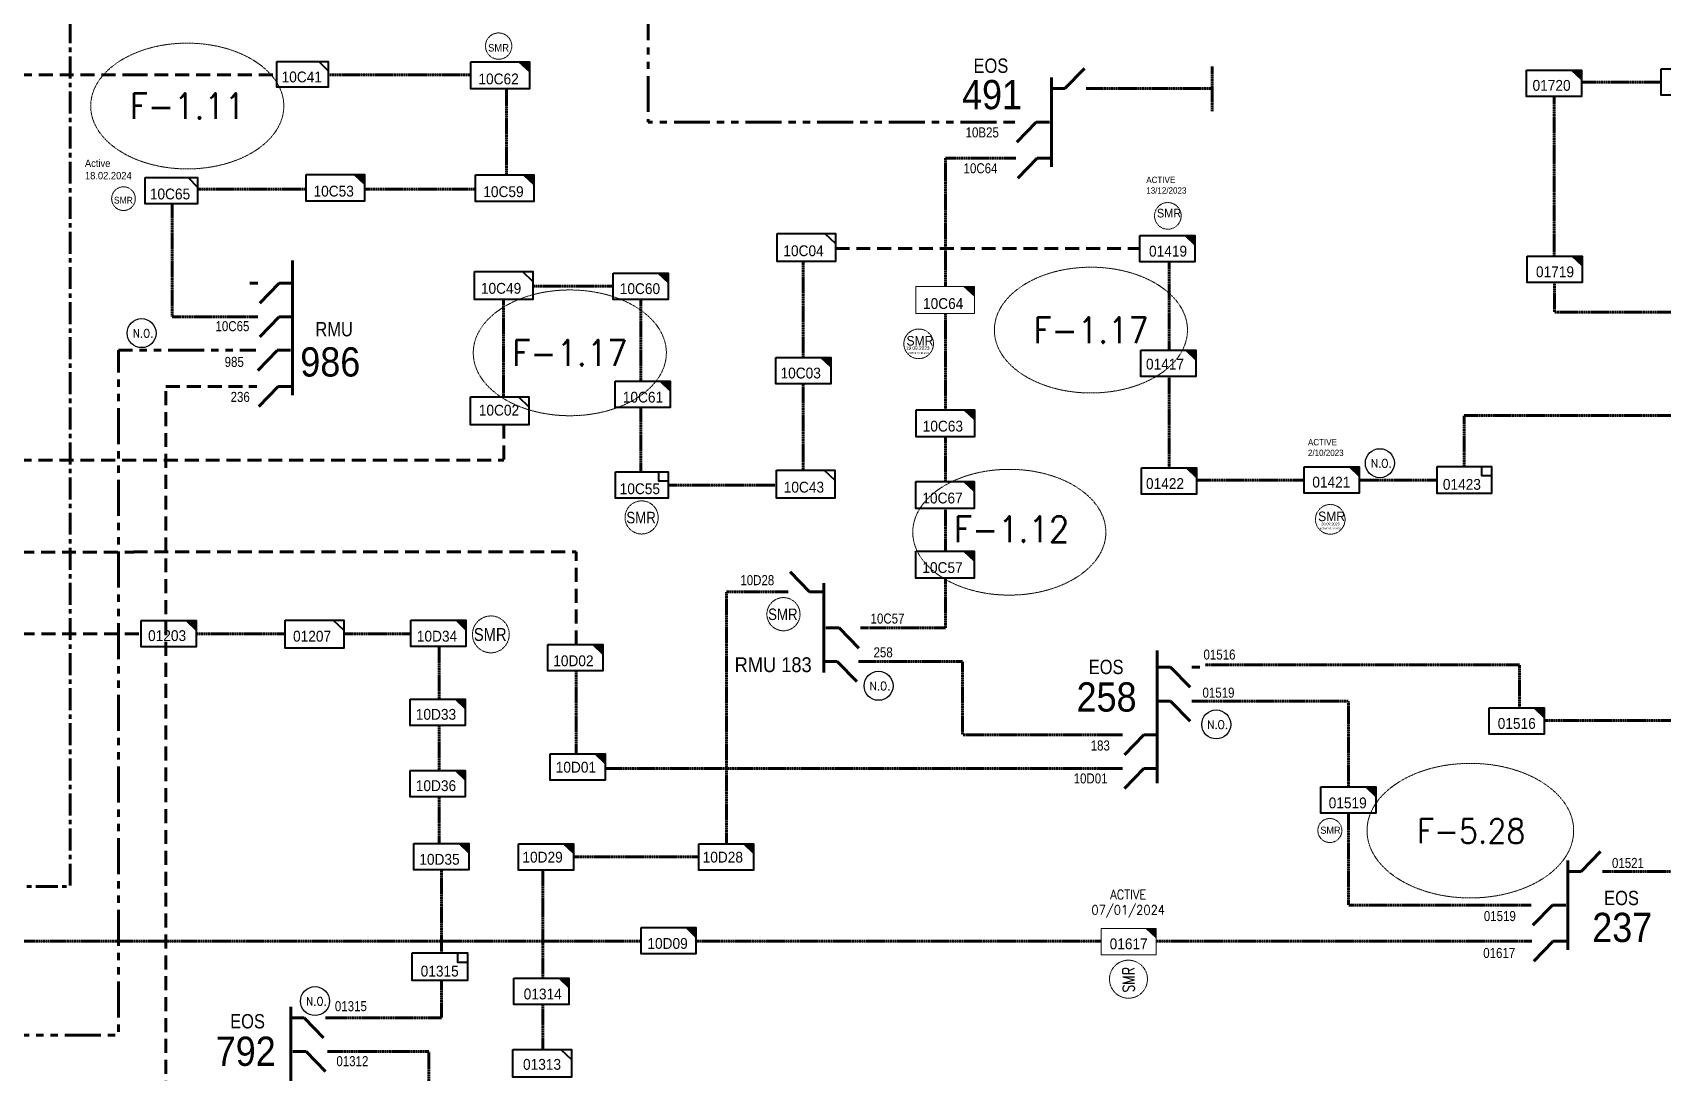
# Model space of a CAD drawing. Header units: metres. Extents: x 65984 to 144644, y -19036 to 23726.
# Drawn here: x 119464 to 120021, y 20476 to 20832 of the extents above; entities that cross this region are included whole.
import ezdxf
from ezdxf.enums import TextEntityAlignment as Align

# ---------------------------------------------------------------- set-up
doc = ezdxf.new("R2010")
doc.units = ezdxf.units.M
doc.header["$MEASUREMENT"] = 0
for name, pattern in [('( Center )', [2, 1.25, -0.25, 0.25, -0.25]), ('( Phantom )', [2.5, 1.25, -0.25, 0.25, -0.25, 0.25, -0.25]), ('DGN Style 3', [0.013877, 0, -0.013877]), ('HIDDEN2', [2381.25, 1587.5, -793.75])]:
    doc.linetypes.add(name, pattern=pattern)
doc.layers.get('0').update_dxf_attribs({"color": 95, "lineweight": 40})
for name, color, linetype, lineweight in [('d_eos', 111, 'Continuous', 40), ('d_eos no', 121, 'Continuous', 40), ('d_switch', 95, 'Continuous', 40), ('d_tf no', 6, 'Continuous', 40), ('d_ug cable', 95, 'Continuous', 40), ('d_ug main line', 95, 'Continuous', 40), ('FDR  1  05', 172, 'Continuous', 40), ('FDR  1  16', 234, 'Continuous', 40), ('FDR  4  02', 126, 'Continuous', 40), ('fedr no', 95, 'Continuous', 40), ('Level 37', 7, 'Continuous', 0), ('SW N O', 114, 'Continuous', 30)]:
    doc.layers.add(name, color=color, linetype=linetype, lineweight=lineweight)
doc.styles.add('NASKHF', font='naskhf.shx', dxfattribs={"height": 8})
doc.styles.add('Style-Arial', font='arial.ttf')
doc.styles.add('Style-ENGINEERING', font='ENGINEERING.shx')
doc.styles.add('Style-msdefault', font='msdefault.shx')
doc.styles.add('Style-STANDARD', font='STANDARD.shx')

# ---------------------------------------------------------------- blocks, each defined once
blk = doc.blocks.new('TF3')
at = {"color": 0, "linetype": 'ByBlock', "lineweight": -2}
for p, q in [((11.3, 9), (18.3, 9)), ((18.3, 9), (18.3, 2))]:
    blk.add_line(p, q, dxfattribs=at)
at = {"color": 0, "linetype": 'ByBlock', "lineweight": -2, "flags": 128}
blk.add_lwpolyline([(18.3, 2), (11.3, 2), (11.3, 9)], dxfattribs=at)
at = {"color": 0, "linetype": 'ByBlock', "lineweight": -2}
blk.add_3dface([(-21.7, 9), (18.3, 9), (18.3, -11), (-21.7, -11)], dxfattribs=at)
blk = doc.blocks.new('TF_8')
at = {"color": 0, "linetype": 'ByBlock', "lineweight": -2}
blk.add_line((6.3, 4.95), (9.9, 1.35), dxfattribs=at)
blk.add_3dface([(-10.1, 4.95), (9.9, 4.95), (9.9, -5.05), (-10.1, -5.05)], dxfattribs=at)
blk = doc.blocks.new('exist.us-1000kva')
at = {"color": 0, "linetype": 'ByBlock', "lineweight": -2, "flags": 128}
blk.add_lwpolyline([(40, 12.9), (32.8, 20), (40, 20)], close=True, dxfattribs=at)
at = {"color": 0, "linetype": 'ByBlock', "lineweight": -2, "extrusion": (0, 0, -1)}
blk.add_solid([(-40, 12.9), (-32.8, 20), (-40, 20)], dxfattribs=at)
at = {"color": 0, "linetype": 'ByBlock', "lineweight": -2, "xscale": 2, "yscale": 2}
blk.add_blockref('TF_8', (20.2, 10.1), dxfattribs=at)
blk = doc.blocks.new('*U892')
at = {"layer": 'SW N O', "color": 3}
blk.add_circle((0, 0), 16.8, dxfattribs=at)
at = {"layer": 'SW N O', "color": 3, "style": 'Style-STANDARD'}
blk.add_text('N.O.', height=9.6, dxfattribs=at).set_placement((1.7, -0.2), align=Align.MIDDLE_CENTER)
blk = doc.blocks.new('*U965')
at = {"layer": 'SW N O', "color": 3, "ltscale": 0.426762}
blk.add_circle((0, 0), 16.8, dxfattribs=at)
at = {"layer": 'SW N O', "color": 3, "style": 'Style-STANDARD'}
blk.add_text('N.O.', height=9.6, dxfattribs=at).set_placement((1.7, -0.2), align=Align.MIDDLE_CENTER)

msp = doc.modelspace()

# ---------------------------------------------------------------- linework, layer by layer
at = {"layer": 'd_eos', "color": 7, "linetype": 'Continuous', "lineweight": 211, "ltscale": 0.625574}
for p, q in [((119816.86, 20812.58), (119823.53, 20819.44)), ((119812.31, 20785.77), (119812.31, 20816.37)), ((119812.31, 20812.58), (119816.86, 20812.58)), ((119824.16, 20812.58), (119826.93, 20812.58)), ((119799.79, 20801.11), (119797.02, 20801.11)), ((119807.09, 20801.1), (119800.43, 20794.24)), ((119811.64, 20801.11), (119807.09, 20801.11)), ((119800.09, 20788.77), (119797.33, 20788.77)), ((119807.39, 20788.77), (119800.73, 20781.91)), ((119811.95, 20788.77), (119807.39, 20788.77)), ((119552.74, 20707.71), (119552.74, 20753.77)), ((119540.88, 20745.99), (119538.12, 20745.99)), ((119548.18, 20745.99), (119541.52, 20739.12)), ((119552.74, 20745.99), (119548.18, 20745.99)), ((119540.88, 20734.52), (119538.12, 20734.52)), ((119548.18, 20734.52), (119541.52, 20727.65)), ((119552.74, 20734.52), (119548.18, 20734.52)), ((119540.22, 20723.05), (119537.45, 20723.05)), ((119552.07, 20723.05), (119547.51, 20723.05)), ((119547.51, 20723.04), (119540.85, 20716.18)), ((119540.52, 20710.72), (119537.75, 20710.72)), ((119547.82, 20710.71), (119541.16, 20703.85)), ((119552.37, 20710.71), (119547.82, 20710.71)), ((119729.56, 20640.47), (119722.9, 20647.33)), ((119722.27, 20640.46), (119719.5, 20640.46)), ((119734.12, 20640.47), (119729.56, 20640.47)), ((119734.48, 20643.47), (119734.48, 20612.87)), ((119735.14, 20628.13), (119739.7, 20628.13)), ((119739.7, 20628.13), (119746.36, 20621.27)), ((119746.99, 20628.13), (119749.76, 20628.13)), ((119848.44, 20575.04), (119848.44, 20620.4)), ((119734.48, 20616.66), (119739.03, 20616.66)), ((119739.03, 20616.66), (119745.7, 20609.8)), ((119746.33, 20616.66), (119749.1, 20616.66)), ((119848.44, 20614.72), (119853, 20614.72)), ((119853, 20614.72), (119859.66, 20607.86)), ((119860.29, 20614.72), (119863.06, 20614.72)), ((119848.44, 20603.1), (119853, 20603.1)), ((119853, 20603.1), (119859.66, 20596.23)), ((119860.29, 20603.1), (119863.06, 20603.1)), ((119836.59, 20591.59), (119833.82, 20591.6)), ((119843.89, 20591.59), (119837.23, 20584.73)), ((119848.44, 20591.59), (119843.89, 20591.59)), ((119836.59, 20580.09), (119833.82, 20580.09)), ((119843.89, 20580.09), (119837.22, 20573.23)), ((119848.44, 20580.09), (119843.89, 20580.09)), ((119993.38, 20544.85), (120000.04, 20551.71)), ((119988.82, 20518.04), (119988.82, 20548.64)), ((119988.82, 20544.84), (119993.38, 20544.84)), ((120000.67, 20544.84), (120003.44, 20544.84)), ((119976.31, 20533.37), (119973.54, 20533.37)), ((119983.6, 20533.37), (119976.94, 20526.51)), ((119988.16, 20533.37), (119983.6, 20533.37)), ((119976.61, 20521.04), (119973.84, 20521.04)), ((119983.9, 20521.04), (119977.24, 20514.18)), ((119988.46, 20521.04), (119983.9, 20521.04)), ((119552.14, 20468.03), (119552.14, 20498.63)), ((119552.14, 20494.83), (119556.69, 20494.83)), ((119556.69, 20494.83), (119563.35, 20487.97)), ((119563.99, 20494.83), (119566.76, 20494.83)), ((119552.8, 20483.36), (119557.36, 20483.36)), ((119557.36, 20483.36), (119564.02, 20476.5)), ((119564.65, 20483.36), (119567.42, 20483.36))]:
    msp.add_line(p, q, dxfattribs=at)
at = {"layer": 'd_ug cable', "color": 17, "linetype": 'DGN Style 3', "lineweight": 100}
for p, q in [((119867.22, 20820.12), (119867.22, 20804.66)), ((119826.93, 20812.58), (119867.03, 20812.58)), ((119638.37, 20545.31), (119638.37, 20508.4)), ((119638.37, 20499.36), (119638.37, 20484.01))]:
    msp.add_line(p, q, dxfattribs=at)
at = {"layer": 'd_ug cable', "color": 55, "linetype": 'DGN Style 3', "lineweight": 140}
msp.add_line((119993.5, 20814.78), (120020.77, 20814.78), dxfattribs=at)
at = {"layer": 'd_ug cable', "color": 74, "linetype": 'HIDDEN2', "lineweight": 140, "ltscale": 0.003}
msp.add_line((119624.99, 20697.63), (119624.99, 20685.53), dxfattribs=at)
at = {"layer": 'd_ug cable', "color": 74, "linetype": 'DGN Style 3', "lineweight": 100}
msp.add_line((119898.85, 20678.64), (119861.85, 20678.64), dxfattribs=at)
at = {"layer": 'd_ug cable', "color": 214, "linetype": 'DGN Style 3', "lineweight": 100}
msp.add_line((119944.19, 20678.64), (119917.54, 20678.64), dxfattribs=at)
at = {"layer": 'd_ug cable', "color": 95, "linetype": 'DGN Style 3', "lineweight": 140}
msp.add_line((119749.1, 20616.66), (119781.88, 20616.66), dxfattribs=at)
at = {"layer": 'd_ug cable', "color": 98, "linetype": 'HIDDEN2', "lineweight": 140, "ltscale": 0.003}
for points in [[(119401.68, 20817.25), (119498.53, 20817.25)], [(119498.35, 20817.27), (119547.37, 20817.27)]]:
    msp.add_lwpolyline(points, dxfattribs=at)
at = {"layer": 'd_ug cable', "color": 98, "linetype": 'DGN Style 3', "lineweight": 100, "flags": 128}
for points in [[(119564.92, 20817.27), (119613.82, 20817.27)], [(119625.92, 20783.08), (119625.92, 20812.39)], [(119520.43, 20778.17), (119557.38, 20778.17)], [(119577.34, 20778.17), (119615.37, 20778.17)], [(119538.12, 20734.52), (119511.59, 20734.52), (119511.59, 20773.08)]]:
    msp.add_lwpolyline(points, dxfattribs=at)
at = {"layer": 'd_ug cable', "color": 55, "linetype": 'DGN Style 3', "lineweight": 140, "flags": 128}
for points in [[(119984.23, 20755.25), (119984.23, 20809.85)], [(120081.76, 20736.06), (119984.35, 20736.06), (119984.35, 20746.24)]]:
    msp.add_lwpolyline(points, dxfattribs=at)
at = {"layer": 'd_ug cable', "color": 17, "linetype": 'DGN Style 3', "lineweight": 100, "flags": 128}
for points in [[(119797.33, 20788.77), (119775.99, 20788.77), (119775.99, 20744.71)], [(119775.99, 20735.72), (119775.99, 20702.68)], [(119775.99, 20693.25), (119775.99, 20678.16)], [(119775.99, 20668.96), (119775.99, 20654.59)], [(119775.99, 20645.13), (119775.99, 20628.13), (119749.79, 20628.13)], [(119719.5, 20640.46), (119701.2, 20640.46), (119701.2, 20554.32)], [(119691.63, 20549.86), (119648.79, 20549.86)]]:
    msp.add_lwpolyline(points, dxfattribs=at)
at = {"layer": 'd_ug cable', "color": 74, "linetype": 'HIDDEN2', "lineweight": 100, "ltscale": 0.003}
msp.add_lwpolyline([(119738.42, 20757.88), (119842.58, 20757.88)], dxfattribs=at)
at = {"layer": 'd_ug cable', "color": 74, "linetype": 'DGN Style 3', "lineweight": 100, "flags": 128}
for points in [[(119727.34, 20720.72), (119727.34, 20753.46)], [(119852.56, 20753.34), (119852.56, 20723.04)], [(119624.86, 20707.13), (119624.86, 20740.51)], [(119635.26, 20744.99), (119662.47, 20744.99)], [(119671.87, 20740.09), (119671.87, 20712.54)], [(119852.56, 20714.09), (119852.56, 20682.76)], [(119727.34, 20681.74), (119727.34, 20711.65)], [(119671.87, 20703.43), (119671.87, 20681.5)], [(119681.33, 20676.96), (119718.03, 20676.96)]]:
    msp.add_lwpolyline(points, dxfattribs=at)
at = {"layer": 'd_ug cable', "color": 98, "linetype": 'HIDDEN2', "lineweight": 158, "ltscale": 0.003}
msp.add_lwpolyline([(119509.46, 19961.35), (119509.46, 20710.72), (119537.81, 20710.72)], dxfattribs=at)
at = {"layer": 'd_ug cable', "color": 214, "linetype": 'DGN Style 3', "lineweight": 100, "flags": 128}
msp.add_lwpolyline([(119953.46, 20683.36), (119953.46, 20700.76), (120081.76, 20700.76)], dxfattribs=at)
at = {"layer": 'd_ug cable', "color": 74, "linetype": 'HIDDEN2', "lineweight": 140, "ltscale": 0.003}
msp.add_lwpolyline([(119239.13, 20599.89), (119287.3, 20599.89), (119287.3, 20685.53), (119624.99, 20685.53)], dxfattribs=at)
at = {"layer": 'd_ug cable', "color": 95, "linetype": 'HIDDEN2', "lineweight": 140, "ltscale": 0.003}
for points in [[(119409.61, 20654.1), (119498.53, 20654.1)], [(119498.35, 20654.12), (119649.77, 20654.12)], [(119649.77, 20622.48), (119649.77, 20654.12)]]:
    msp.add_lwpolyline(points, dxfattribs=at)
at = {"layer": 'd_ug cable', "color": 41, "linetype": 'HIDDEN2', "lineweight": 140, "ltscale": 0.003}
msp.add_lwpolyline([(119445.43, 20626.14), (119500.99, 20626.14)], dxfattribs=at)
at = {"layer": 'd_ug cable', "color": 41, "linetype": 'DGN Style 3', "lineweight": 100, "flags": 128}
for points in [[(119519.92, 20626.14), (119550.24, 20626.14)], [(119570.24, 20626.14), (119593.23, 20626.14)], [(119602.85, 20621.75), (119602.85, 20603.87)], [(119602.85, 20594.87), (119602.85, 20579.42)], [(119602.85, 20570.42), (119602.85, 20554.37)], [(119603.65, 20516.96), (119603.65, 20545.45)], [(119566.76, 20494.83), (119603.65, 20494.83), (119603.65, 20507.48)]]:
    msp.add_lwpolyline(points, dxfattribs=at)
at = {"layer": 'd_ug cable', "color": 95, "linetype": 'DGN Style 3', "lineweight": 140, "flags": 128}
for points in [[(119649.77, 20585.06), (119649.77, 20613.42)], [(119833.82, 20580.09), (119659.61, 20580.09)]]:
    msp.add_lwpolyline(points, dxfattribs=at)
at = {"layer": 'd_ug cable', "color": 95, "linetype": 'DGN Style 3', "lineweight": 100, "flags": 128}
for points in [[(119833.82, 20591.6), (119781.88, 20591.6), (119781.88, 20616.66)], [(119864.82, 20615.55), (119972.31, 20615.55), (119972.31, 20600.78)], [(119980.8, 20596.44), (120052.87, 20596.44)]]:
    msp.add_lwpolyline(points, dxfattribs=at)
at = {"layer": 'd_ug cable', "color": 206, "linetype": 'DGN Style 3', "lineweight": 100, "flags": 128}
for points in [[(119913.91, 20603.1), (119863.06, 20603.1)], [(119913.91, 20573.68), (119913.91, 20603.1)], [(119973.64, 20533.37), (119913.91, 20533.37), (119913.91, 20564.84)], [(120003.44, 20544.84), (120131.34, 20544.84), (120131.34, 20559.48)]]:
    msp.add_lwpolyline(points, dxfattribs=at)
at = {"layer": 'd_ug cable', "color": 206, "linetype": 'DGN Style 3', "lineweight": 158, "flags": 128}
for points in [[(119671.99, 20521.04), (119449.5, 20521.04)], [(119829.25, 20521.04), (119690.74, 20521.04)], [(119973.84, 20521.04), (119848.05, 20521.04)]]:
    msp.add_lwpolyline(points, dxfattribs=at)
at = {"layer": 'd_ug cable', "color": 55, "linetype": 'DGN Style 3', "lineweight": 100, "flags": 128}
msp.add_lwpolyline([(119567.42, 20483.36), (119599.29, 20483.36), (119599.29, 20463.17)], dxfattribs=at)
at = {"layer": 'd_ug cable', "color": 2, "linetype": 'DGN Style 3', "lineweight": 13}
for centre, radius in [((119623.22, 20827.06), 4.5), ((119494.92, 20774.9), 4.05), ((119852.08, 20769.02), 4.56), ((119766.86, 20725.27), 5.07), ((119672.12, 20665.91), 5.67), ((119907.62, 20665.25), 5.07), ((119720.62, 20632.84), 5.67), ((119620.55, 20625.94), 6.3), ((119907.48, 20558.88), 4.11)]:
    msp.add_circle(centre, radius, dxfattribs=at)
at = {"layer": 'd_ug cable', "color": 1, "linetype": 'DGN Style 3', "lineweight": 13}
msp.add_circle((119838.61, 20508.04), 6.5, dxfattribs=at)
at = {"layer": 'd_ug main line', "color": 17, "linetype": '( Phantom )', "lineweight": 100, "ltscale": 9.8, "flags": 128}
msp.add_lwpolyline([(119674.4, 20890.32), (119674.4, 20801.11), (119797.02, 20801.11)], dxfattribs=at)
at = {"layer": 'd_ug main line', "color": 41, "linetype": '( Phantom )', "lineweight": 158, "ltscale": 9.8, "flags": 128}
msp.add_lwpolyline([(119425.87, 20488.89), (119493.26, 20488.89), (119493.26, 20723.05), (119537.45, 20723.05)], dxfattribs=at)
at = {"layer": 'FDR  1  16', "color": 1, "linetype": '( Center )', "lineweight": 140, "ltscale": 6, "flags": 128}
msp.add_lwpolyline([(119476.67, 21027.53), (119476.67, 20539.78), (119282.29, 20539.78), (119282.29, 20510.28), (119193.48, 20510.28)], dxfattribs=at)
at = {"layer": 'fedr no', "color": 82, "linetype": 'DGN Style 3', "lineweight": 13, "true_color": 0x1dc70e}
for centre, major_axis in [((119516.73, 20806.57), (33.02, 0)), ((119825.77, 20729.97), (33.02, 0)), ((119647.56, 20722.19), (33.02, 0)), ((119797.86, 20660.86), (33.02, 0)), ((119955.53, 20558.83), (35.33, 0))]:
    msp.add_ellipse(centre, major_axis=major_axis, ratio=0.651175, dxfattribs=at)

# ---------------------------------------------------------------- block references
at = {"layer": 'd_ug cable', "color": 2, "linetype": 'Continuous', "lineweight": 0, "xscale": 0.5, "yscale": 0.46, "zscale": 0.4267622666565712, "rotation": 359.9999999999999}
msp.add_blockref('exist.us-1000kva', (119765.92, 20735.65), dxfattribs=at)
at = {"layer": 'FDR  1  05', "color": 98, "linetype": 'Continuous', "lineweight": 40, "zscale": 0.4267622666565712, "rotation": 359.9999999999999}
for name, p, xscale, yscale in [('TF_8', (119556.23, 20817.41), 0.8782961226135293, 0.8782961226135293), ('exist.us-1000kva', (119557.36, 20774), 0.5, 0.46), ('exist.us-1000kva', (119615.29, 20773.88), 0.5, 0.46)]:
    msp.add_blockref(name, p, dxfattribs=dict(at, xscale=xscale, yscale=yscale))
at = {"layer": 'FDR  1  05', "color": 2, "linetype": 'Continuous', "lineweight": 40, "rotation": 359.9999999999999}
for name, p, xscale, yscale, zscale in [('exist.us-1000kva', (119613.75, 20812.49), 0.5, 0.46, 0.4267622666565712), ('TF_8', (119511.39, 20777.66), 0.894343657403668, 0.894343657403668, 0.4267622666565712), ('exist.us-1000kva', (119842.54, 20753.34), 0.47, 0.45, 0.4267622666565712), ('TF3', (119672.92, 20677.44), 0.45095132013953, 0.45095132013953, 0.1300771388769227), ('exist.us-1000kva', (119898.74, 20674.27), 0.47, 0.45, 0.4267622666565712), ('exist.us-1000kva', (119593.23, 20621.75), 0.47, 0.45, 0.4267622666565712), ('exist.us-1000kva', (119904.38, 20564.77), 0.47, 0.45, 0.4267622666565712)]:
    msp.add_blockref(name, p, dxfattribs=dict(at, xscale=xscale, yscale=yscale, zscale=zscale))
at = {"layer": 'FDR  1  05', "color": 55, "linetype": 'Continuous', "lineweight": 40, "xscale": 0.47, "yscale": 0.45, "zscale": 0.4267622666565712, "rotation": 359.9999999999999}
for p in [(119974.7, 20809.85), (120020.74, 20810.29), (119974.95, 20746.24)]:
    msp.add_blockref('exist.us-1000kva', p, dxfattribs=at)
at = {"layer": 'FDR  1  05', "color": 74, "linetype": 'Continuous', "lineweight": 40, "yscale": 0.95, "zscale": 0.4267622666565712}
for p in [(119728.52, 20758.26), (119625.05, 20745.26), (119623.7, 20702.43), (119728.29, 20677.35)]:
    msp.add_blockref('TF_8', p, dxfattribs=at)
at = {"layer": 'FDR  1  05', "color": 74, "linetype": 'Continuous', "lineweight": 40, "xscale": 0.47, "yscale": 0.45, "zscale": 0.4267622666565712, "rotation": 359.9999999999999}
for p in [(119662.38, 20740.45), (119842.84, 20714.09), (119718.03, 20711.65), (119663.05, 20703.45), (119843.05, 20673.85)]:
    msp.add_blockref('exist.us-1000kva', p, dxfattribs=at)
at = {"layer": 'FDR  1  05', "color": 17, "linetype": 'Continuous', "lineweight": 40, "zscale": 0.4267622666565712, "rotation": 359.9999999999999}
for p, xscale, yscale in [((119765.99, 20693.49), 0.5, 0.46), ((119765.89, 20668.96), 0.5, 0.46), ((119765.89, 20645.18), 0.5, 0.46), ((119629.99, 20545.32), 0.47, 0.45), ((119691.63, 20545.32), 0.47, 0.45), ((119628.46, 20499.4), 0.47, 0.45)]:
    msp.add_blockref('exist.us-1000kva', p, dxfattribs=dict(at, xscale=xscale, yscale=yscale))
at = {"layer": 'FDR  1  05', "color": 214, "linetype": 'Continuous', "lineweight": 40, "xscale": 0.4647432597516575, "yscale": 0.4647432597516575, "zscale": 0.1300771388769227, "rotation": 359.9999999999999}
msp.add_blockref('TF3', (119954.25, 20679.18), dxfattribs=at)
at = {"layer": 'FDR  1  05', "color": 41, "linetype": 'Continuous', "lineweight": 40, "rotation": 359.9999999999999}
for name, p, xscale, yscale, zscale in [('exist.us-1000kva', (119500.99, 20621.66), 0.47, 0.45, 0.4267622666565712), ('exist.us-1000kva', (119593, 20594.8), 0.47, 0.45, 0.4267622666565712), ('exist.us-1000kva', (119593, 20570.42), 0.47, 0.45, 0.4267622666565712), ('exist.us-1000kva', (119594.25, 20545.45), 0.47, 0.45, 0.4267622666565712), ('TF3', (119603.87, 20512.76), 0.4737165900328076, 0.4737165900328076, 0.1300771388769227)]:
    msp.add_blockref(name, p, dxfattribs=dict(at, xscale=xscale, yscale=yscale, zscale=zscale))
at = {"layer": 'FDR  1  05', "color": 41, "linetype": 'Continuous', "lineweight": 40, "yscale": 0.95, "zscale": 0.4267622666565712}
msp.add_blockref('TF_8', (119560.34, 20626.06), dxfattribs=at)
at = {"layer": 'FDR  1  05', "color": 95, "linetype": 'Continuous', "lineweight": 40, "xscale": 0.47, "yscale": 0.45, "zscale": 0.4267622666565712, "rotation": 359.9999999999999}
for p in [(119640.04, 20613.44), (119961.97, 20591.78), (119640.81, 20576.07)]:
    msp.add_blockref('exist.us-1000kva', p, dxfattribs=at)
at = {"layer": 'FDR  1  05', "color": 206, "linetype": 'Continuous', "lineweight": 40, "xscale": 0.47, "yscale": 0.45, "zscale": 0.4267622666565712, "rotation": 359.9999999999999}
msp.add_blockref('exist.us-1000kva', (119671.91, 20516.69), dxfattribs=at)
at = {"layer": 'FDR  1  05', "color": 17, "linetype": 'Continuous', "lineweight": 40, "yscale": 0.95, "zscale": 0.4267622666565712}
msp.add_blockref('TF_8', (119638.18, 20479.31), dxfattribs=at)
at = {"layer": 'FDR  4  02', "color": 131, "linetype": 'Continuous', "lineweight": 13, "xscale": 0.47, "yscale": 0.45, "zscale": 0.4267622666565712, "rotation": 359.9999999999999}
msp.add_blockref('exist.us-1000kva', (119829.25, 20516.38), dxfattribs=at)
at = {"layer": 'SW N O', "color": 3, "xscale": 0.2950694635422144, "yscale": 0.2950694635422144, "zscale": 0.2950694635422144}
for name, p in [('*U892', (119501.13, 20728.92)), ('*U965', (119924.58, 20684.46)), ('*U965', (119753.15, 20608.35)), ('*U965', (119868.62, 20595.15)), ('*U965', (119560.42, 20500.55))]:
    msp.add_blockref(name, p, dxfattribs=at)

# ---------------------------------------------------------------- texts
at = {"layer": 'd_eos no', "color": 7, "linetype": 'Continuous', "lineweight": 140, "style": 'Style-Arial', "width": 0.88}
for s, height, p in [('491', 10, (119781.7, 20815.48)), ('986', 10, (119555.39, 20724.09)), ('RMU 183', 5.074, (119703.93, 20618.1)), ('258', 10, (119820.87, 20609.54)), ('237', 10, (119997.21, 20530.75)), ('792', 10, (119526.47, 20488.41))]:
    msp.add_text(s, height=height, dxfattribs=at).set_placement(p, align=Align.TOP_LEFT)
at = {"layer": 'd_switch', "color": 17, "linetype": 'Continuous', "lineweight": 30, "style": 'Style-ENGINEERING', "width": 0.857143}
for s, p in [('10B25', (119782.91, 20799.27)), ('10C64', (119782.22, 20787.01)), ('10D28', (119705.88, 20646.19)), ('10C57', (119750.42, 20633.07))]:
    msp.add_text(s, height=3.43, dxfattribs=at).set_placement(p, align=Align.TOP_LEFT)
at = {"layer": 'd_switch', "color": 2, "linetype": 'Continuous', "lineweight": 30, "style": 'Style-ENGINEERING', "width": 0.857143}
for s, p in [('10C65', (119537.98, 20733.02)), ('236', (119538.11, 20708.84))]:
    msp.add_text(s, height=3.43, dxfattribs=at).set_placement(p, align=Align.TOP_RIGHT)
msp.add_text('985', height=3.43, dxfattribs=at).set_placement((119529.51, 20720.81), align=Align.TOP_LEFT)
at = {"layer": 'd_switch', "color": 95, "linetype": 'Continuous', "lineweight": 30, "style": 'Style-ENGINEERING', "width": 0.857143}
for s, p in [('258', (119751.43, 20621.51)), ('01516', (119864.27, 20620.75)), ('01519', (119863.93, 20607.73)), ('183', (119825.69, 20589.66)), ('10D01', (119819.86, 20578.4))]:
    msp.add_text(s, height=3.43, dxfattribs=at).set_placement(p, align=Align.TOP_LEFT)
at = {"layer": 'd_switch', "color": 206, "linetype": 'Continuous', "lineweight": 30, "style": 'Style-ENGINEERING', "width": 0.857143}
for s, p in [('01521', (120003.96, 20549.51)), ('01519', (119960.15, 20531.35)), ('01617', (119959.94, 20518.74))]:
    msp.add_text(s, height=3.43, dxfattribs=at).set_placement(p, align=Align.TOP_LEFT)
at = {"layer": 'd_switch', "color": 55, "linetype": 'Continuous', "lineweight": 30, "style": 'Style-ENGINEERING', "width": 0.857143}
for s, p in [('01315', (119567.22, 20500.54)), ('01312', (119567.73, 20481.74))]:
    msp.add_text(s, height=3.43, dxfattribs=at).set_placement(p, align=Align.TOP_LEFT)
at = {"layer": 'd_tf no', "color": 1, "linetype": 'Continuous', "lineweight": 40, "style": 'Style-msdefault', "width": 0.945946}
for height, p in [(2.549, (119619.6, 20827.76)), (2.294, (119491.67, 20775.53)), (2.953, (119848.34, 20771.43)), (3.281, (119762.7, 20727.96)), (3.281, (119903.46, 20667.93)), (2.46, (119904.23, 20560.22))]:
    msp.add_text('SMR', height=height, dxfattribs=at).set_placement(p, align=Align.TOP_LEFT)
at = {"layer": 'd_tf no', "color": 98, "linetype": 'Continuous', "lineweight": 40, "style": 'Style-msdefault', "width": 0.945946}
for s, p in [('10C41', (119548.99, 20818.36)), ('10C53', (119559.91, 20779.32)), ('10C59', (119617.97, 20779.14))]:
    msp.add_text(s, height=3.7, dxfattribs=at).set_placement(p, align=Align.TOP_LEFT)
at = {"layer": 'd_tf no', "color": 121, "linetype": 'Continuous', "lineweight": 40, "style": 'Style-msdefault', "width": 0.945946}
for s, p in [('10C62', (119616.3, 20817.69)), ('10C65', (119503.94, 20778.35)), ('01421', (119901.48, 20679.85))]:
    msp.add_text(s, height=3.7, dxfattribs=at).set_placement(p, align=Align.TOP_LEFT)
at = {"layer": 'd_tf no', "color": 55, "linetype": 'Continuous', "lineweight": 40, "style": 'Style-msdefault', "width": 0.945946}
for s, p in [('01720', (119976.8, 20815.48)), ('01719', (119977.97, 20751.75))]:
    msp.add_text(s, height=3.7, dxfattribs=at).set_placement(p, align=Align.TOP_LEFT)
at = {"layer": 'd_tf no', "color": 74, "linetype": 'Continuous', "lineweight": 40, "style": 'Style-msdefault', "width": 0.945946}
for s, p in [('10C04', (119720.59, 20758.94)), ('10C49', (119617.15, 20746.09)), ('10C60', (119664.65, 20745.99)), ('01417', (119844.6, 20720.19)), ('10C03', (119719.62, 20717.13)), ('10C61', (119665.68, 20708.89)), ('10C02', (119616.44, 20704.43)), ('01422', (119844.6, 20679.35)), ('10C43', (119720.72, 20678.11))]:
    msp.add_text(s, height=3.7, dxfattribs=at).set_placement(p, align=Align.TOP_LEFT)
at = {"layer": 'd_tf no', "color": 2, "linetype": 'Continuous', "lineweight": 40, "style": 'Style-msdefault', "width": 0.945946}
for s, p in [('01419', (119845.64, 20758.79)), ('10C55', (119664.62, 20677.57)), ('10D34', (119595.24, 20627.17)), ('01519', (119907.08, 20570.17))]:
    msp.add_text(s, height=3.7, dxfattribs=at).set_placement(p, align=Align.TOP_LEFT)
at = {"layer": 'd_tf no', "color": 17, "linetype": 'Continuous', "lineweight": 40, "style": 'Style-msdefault', "width": 0.945946}
for s, p in [('10C63', (119768.24, 20698.98)), ('10C67', (119768.12, 20674.4)), ('10C57', (119768.12, 20650.62)), ('10D29', (119631.35, 20551.62)), ('10D28', (119692.99, 20551.62)), ('01314', (119631.79, 20504.84)), ('01313', (119631.55, 20480.78))]:
    msp.add_text(s, height=3.7, dxfattribs=at).set_placement(p, align=Align.TOP_LEFT)
at = {"layer": 'd_tf no', "color": 214, "linetype": 'Continuous', "lineweight": 40, "style": 'Style-msdefault', "width": 0.945946}
msp.add_text('01423', height=3.7, dxfattribs=at).set_placement((119946.13, 20679.07), align=Align.TOP_LEFT)
at = {"layer": 'd_tf no', "color": 41, "linetype": 'Continuous', "lineweight": 40, "style": 'Style-msdefault', "width": 0.945946}
for s, p in [('01203', (119503.33, 20627.36)), ('01207', (119552.91, 20627.16)), ('10D33', (119594.89, 20600.45)), ('10D36', (119594.89, 20576.06)), ('10D35', (119596.09, 20550.88)), ('01315', (119596.55, 20512.66))]:
    msp.add_text(s, height=3.7, dxfattribs=at).set_placement(p, align=Align.TOP_LEFT)
at = {"layer": 'd_tf no', "color": 95, "linetype": 'Continuous', "lineweight": 40, "style": 'Style-msdefault', "width": 0.945946}
for s, p in [('10D02', (119641.89, 20618.75)), ('01516', (119964.89, 20597.33)), ('10D01', (119642.75, 20582.37))]:
    msp.add_text(s, height=3.7, dxfattribs=at).set_placement(p, align=Align.TOP_LEFT)
at = {"layer": 'd_tf no', "color": 206, "linetype": 'Continuous', "lineweight": 40, "style": 'Style-msdefault', "width": 0.945946}
msp.add_text('10D09', height=3.7, dxfattribs=at).set_placement((119674.09, 20522.12), align=Align.TOP_LEFT)
at = {"layer": 'd_tf no', "color": 121, "linetype": 'Continuous', "lineweight": 40, "attachment_point": 1, "style": 'NASKHF'}
for s, insert, char_height in [('\\Fmsdefault;\\H1x;\\W0.945946;Active\\P18.02.2024', (119481.74, 20788.25), 2.5249), ('\\Fmsdefault;\\H1x;\\W0.945946;ACTIVE\\P13/12/2023\\P', (119844.7, 20782.4), 2.1691), ('\\Fmsdefault;\\H1x;\\W0.945946;19.09.2023', (119762.48, 20724.4), 1.1772), ('\\Fmsdefault;\\H1x;\\W0.945946;ACTIVE\\P2/10/2023\\P', (119899.99, 20692.72), 2.1691)]:
    msp.add_mtext(s, dxfattribs=dict(at, insert=insert, char_height=char_height))
at = {"layer": 'd_tf no', "color": 7, "linetype": 'Continuous', "lineweight": 40, "true_color": 0xffffff, "char_height": 0.6029, "width": 33.5412, "attachment_point": 1, "style": 'NASKHF'}
for insert in [(119763.27, 20722.43), (119904.03, 20662.4)]:
    msp.add_mtext('\\fCalibri|b0|i0|c178178|p39;ACTIVE 02.10.2023\\P', dxfattribs=dict(at, insert=insert))
at = {"layer": 'd_tf no', "color": 7, "linetype": 'Continuous', "lineweight": 13, "true_color": 0xffffff, "insert": (119904.58, 20664.12), "char_height": 0.8772, "width": 48.806, "attachment_point": 1, "style": 'NASKHF'}
msp.add_mtext('\\fCalibri|b0|i0|c178178|p39;20.09.2023\\P', dxfattribs=at)
at = {"layer": 'd_ug cable', "color": 2, "linetype": 'Continuous', "lineweight": 0, "style": 'Style-msdefault', "width": 0.945946}
msp.add_text('10C64', height=3.7, dxfattribs=at).set_placement((119768.35, 20740.89), align=Align.TOP_LEFT)
at = {"layer": 'FDR  4  02', "color": 131, "linetype": 'Continuous', "lineweight": 13, "style": 'Style-msdefault', "width": 0.945946}
msp.add_text('01617', height=3.7, dxfattribs=at).set_placement((119832.17, 20521.98), align=Align.TOP_LEFT)
at = {"layer": 'FDR  4  02', "color": 131, "linetype": 'Continuous', "lineweight": 13, "insert": (119838.54, 20533.83), "char_height": 3.154, "attachment_point": 5, "rotation": 359.9994, "style": 'Style-STANDARD'}
msp.add_mtext('ACTIVE\\P07/01/2024', dxfattribs=at)
at = {"layer": 'fedr no', "color": 6, "linetype": 'Continuous', "lineweight": 40, "attachment_point": 5, "style": 'Style-STANDARD'}
for s, insert, char_height in [('F-1.11', (119516.73, 20806.57), 8.852), ('F-1.17', (119825.77, 20729.97), 8.852), ('F-1.17', (119647.56, 20722.19), 8.852), ('F-1.12', (119798.61, 20661.87), 8.852), ('F-5.28', (119955.84, 20558.69), 8.326)]:
    msp.add_mtext(s, dxfattribs=dict(at, insert=insert, char_height=char_height))
at = {"layer": 'Level 37', "color": 7, "linetype": 'Continuous', "lineweight": 100, "style": 'Style-msdefault', "width": 0.86}
for s, p in [('EOS', (119797.51, 20822.81)), ('RMU', (119573.37, 20732.73)), ('EOS', (119836.92, 20617.26)), ('EOS', (120013.18, 20538.26)), ('EOS', (119543.3, 20496.12))]:
    msp.add_text(s, height=4.9, rotation=0.0004, dxfattribs=at).set_placement(p, align=Align.TOP_RIGHT)
at = {"layer": 'Level 37', "color": 1, "linetype": 'Continuous', "lineweight": 13, "ltscale": 0.9, "style": 'Style-msdefault', "width": 0.86}
for p in [(119676.96, 20663.9), (119725.45, 20630.84)]:
    msp.add_text('SMR', height=3.942, rotation=359.9996, dxfattribs=at).set_placement(p, align=Align.RIGHT)
at = {"layer": 'Level 37', "color": 1, "linetype": 'Continuous', "lineweight": 13, "style": 'Style-msdefault', "width": 0.86}
msp.add_text('SMR', height=4.38, rotation=359.9996, dxfattribs=at).set_placement((119625.93, 20623.72), align=Align.RIGHT)
at = {"layer": 'Level 37', "color": 2, "linetype": 'Continuous', "lineweight": 13, "ltscale": 0.9, "style": 'Style-STANDARD', "width": 0.854701}
msp.add_text('SMR', height=4.044, rotation=90, dxfattribs=at).set_placement((119838.67, 20507.89), align=Align.MIDDLE_CENTER)

doc.saveas('drawing.dxf')
